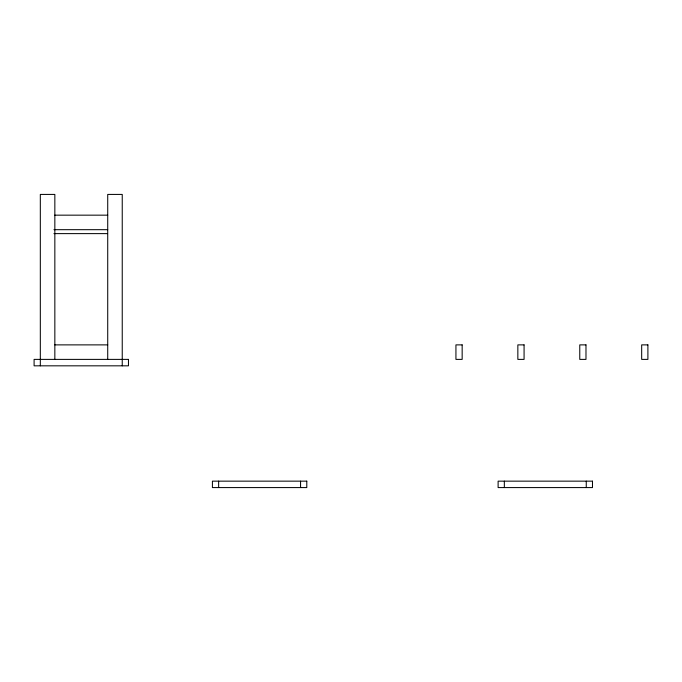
<?xml version="1.0" encoding="UTF-8"?>
<svg xmlns="http://www.w3.org/2000/svg" width="682" height="682" viewBox="0 0 682 682"><rect width="100%" height="100%" fill="white"/><g stroke="black" fill="none" stroke-linecap="round" stroke-linejoin="round"><path stroke-width="1.02" d="M54.841 215.162L107.722 215.162M53.938 229.681L107.722 229.681M53.938 233.619L107.577 233.619M54.841 344.879L107.722 344.879M586.256 481.151L586.256 487.579M504.339 481.151L504.339 487.579M300.566 481.151L300.566 487.579M218.641 481.151L218.641 487.579M122.24 365.825L122.24 194.421L107.722 194.421L107.722 359.388M54.841 359.388L54.841 194.421L40.323 194.421L40.323 365.825M462.157 344.879L455.934 344.879L455.934 359.388L462.157 359.388L462.157 344.879M524.074 344.879L517.851 344.879L517.851 359.388L524.074 359.388L524.074 344.879M585.983 344.879L579.768 344.879L579.768 359.388L585.983 359.388L585.983 344.879M647.9 344.879L641.677 344.879L641.677 359.388L647.9 359.388L647.9 344.879M128.463 359.388L34.1 359.388L34.1 365.825L128.463 365.825L128.463 359.388M306.789 481.151L212.417 481.151L212.417 487.579L306.789 487.579L306.789 481.151M592.479 481.151L498.116 481.151L498.116 487.579L592.479 487.579L592.479 481.151"/></g></svg>
